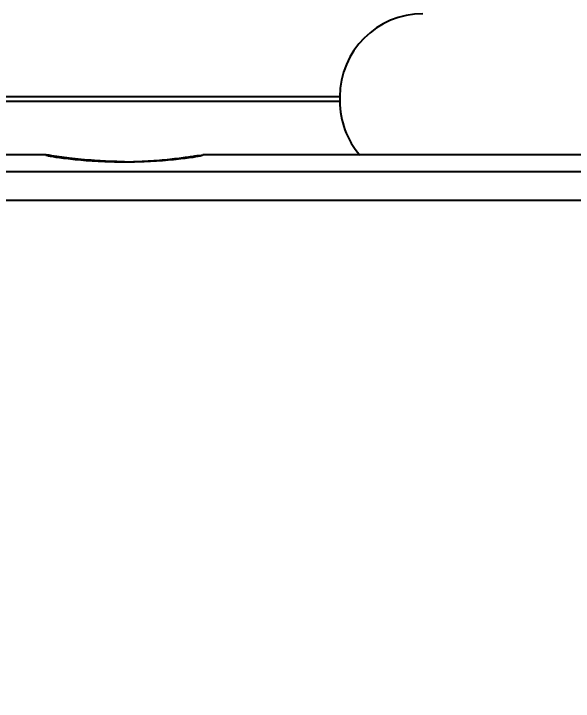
# Model space of a CAD drawing. Header units: millimetres. Extents: x 687 to 1107, y -116 to 478.
# Drawn here: x 943.948 to 947.584, y 378.553 to 383.024 of the extents above; entities that cross this region are included whole.
import ezdxf

# ---------------------------------------------------------------- set-up
doc = ezdxf.new("R2010")
doc.units = ezdxf.units.MM
doc.header["$LTSCALE"] = 0.1
doc.layers.add('DIM', color=3, linetype='Continuous')
doc.styles.get("Standard").update_dxf_attribs({"font": 'arial.ttf'})
doc.dimstyles.new('ISO-25', dxfattribs={"dimtxt": 2.5, "dimasz": 2.5, "dimexe": 1.25, "dimexo": 0.625, "dimtad": 1, "dimlfac": 5, "dimtxsty": 'Standard', "dimcen": 2.5, "dimadec": 0, "dimazin": 0, "dimtfac": 1, "dimtmove": 0, "dimatfit": 3, "dimfxl": 0, "dimarcsym": 0})

# ---------------------------------------------------------------- blocks, each defined once
blk = doc.blocks.new('*D66')
at = {"layer": 'Defpoints', "color": 0}
for p in [(944.6671, 406.9555), (944.6671, 389.8246), (1014.6687, 375.8242)]:
    blk.add_point(p, dxfattribs=at)
at = {"layer": 'DIM', "color": 0, "lineweight": -2}
for p, q in [((944.6671, 390.4496), (944.6671, 408.2055)), ((1014.6687, 376.4492), (1014.6687, 408.2055)), ((1012.1687, 406.9555), (947.1671, 406.9555))]:
    blk.add_line(p, q, dxfattribs=at)
at = {"layer": 'DIM', "color": 0}
for points in [[(947.1671, 407.3722), (947.1671, 406.5389), (944.6671, 406.9555)], [(1012.1687, 407.3722), (1012.1687, 406.5389), (1014.6687, 406.9555)]]:
    blk.add_solid(points, dxfattribs=at)
at = {"layer": 'DIM', "color": 0, "insert": (979.6679, 408.8578), "char_height": 2.5, "attachment_point": 5}
blk.add_mtext('350', dxfattribs=at)

msp = doc.modelspace()

# ---------------------------------------------------------------- linework, layer by layer
for p, q in [((946.0672, 382.4844), (943.2671, 382.4844)), ((946.0672, 382.4844), (946.0672, 382.4562)), ((943.2671, 382.4562), (946.0672, 382.4562)), ((944.1567, 382.1057), (941.2053, 382.1057)), ((944.1581, 382.1057), (944.1567, 382.1054)), ((944.1567, 382.1054), (944.1686, 382.1021)), ((944.1588, 382.1057), (944.1581, 382.1057)), ((944.1788, 382.1036), (944.1588, 382.1057)), ((944.3087, 382.0861), (944.1962, 382.1013)), ((945.1489, 382.1027), (945.1741, 382.1056)), ((945.1776, 382.1054), (945.1657, 382.1021)), ((945.1762, 382.1057), (945.1776, 382.1054)), ((948.129, 382.1057), (945.1776, 382.1057)), ((940.3767, 381.9985), (948.9576, 381.9985)), ((940.23, 381.8121), (944.6671, 381.8121)), ((944.6671, 381.8121), (949.1043, 381.8121))]:
    msp.add_line(p, q)
for centre, radius, start, end in [((946.6072, 382.4844), 0.54, 90, 180), ((946.6072, 382.4562), 0.54, 180, 220.5469), ((943.8998, 379.9342), 2.1872, 82.213, 82.6732)]:
    msp.add_arc(centre, radius, start, end)
for points, knots in [([(944.1686, 382.1021), (944.1723, 382.1013), (944.1808, 382.0997), (944.1954, 382.097), (944.2133, 382.0941), (944.2435, 382.0894), (944.2885, 382.0834), (944.3503, 382.0765), (944.4211, 382.0703), (944.4991, 382.0654), (944.5819, 382.0622), (944.6384, 382.0615), (944.6671, 382.0615)], [0, 0, 0, 0, 0.022562, 0.052145, 0.088492, 0.131314, 0.23504, 0.360341, 0.503688, 0.661045, 0.82812, 1, 1, 1, 1]), ([(944.6671, 382.062), (944.6342, 382.062), (944.5695, 382.0632), (944.4756, 382.0686), (944.3891, 382.0765), (944.3343, 382.0828), (944.3087, 382.0861)], [0, 0, 0, 0, 0.275121, 0.539912, 0.784543, 1, 1, 1, 1]), ([(944.6671, 382.062), (944.7189, 382.062), (944.795, 382.0643), (944.8934, 382.0716), (944.9602, 382.0782), (945.0201, 382.0852), (945.0716, 382.092), (945.1136, 382.0979), (945.1383, 382.1013), (945.1489, 382.1027)], [0, 0, 0, 0, 0.320792, 0.471709, 0.611592, 0.737183, 0.845495, 0.933862, 1, 1, 1, 1]), ([(944.6671, 382.0615), (944.6958, 382.0615), (944.7524, 382.0622), (944.8352, 382.0654), (944.9132, 382.0703), (944.984, 382.0765), (945.0458, 382.0834), (945.0908, 382.0894), (945.121, 382.0941), (945.1389, 382.097), (945.1534, 382.0997), (945.162, 382.1013), (945.1657, 382.1021)], [0, 0, 0, 0, 0.17188, 0.338955, 0.496315, 0.639663, 0.764964, 0.868689, 0.911512, 0.947857, 0.977439, 1, 1, 1, 1])]:
    msp.add_open_spline(points, degree=3, knots=knots)

# ---------------------------------------------------------------- dimensions: what is measured, and where the dimension line sits
at = {"layer": 'DIM'}
dim = msp.add_linear_dim(base=(944.6671, 406.9555), p1=(1014.6687, 375.8242), p2=(944.6671, 389.8246), text='350', dimstyle='ISO-25', dxfattribs=at)
dim.commit()
dim.dimension.update_dxf_attribs({"geometry": '*D66', "text_midpoint": (979.6679, 408.8578)})

doc.saveas('drawing.dxf')
